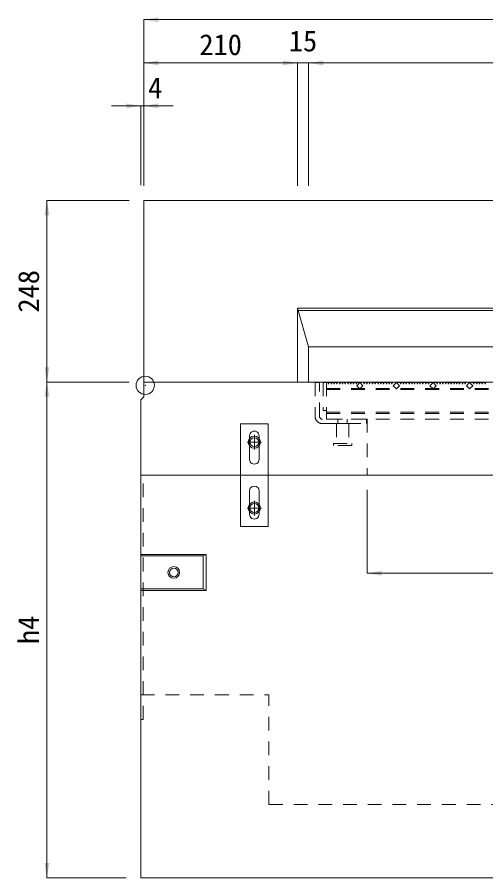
# Model space of a CAD drawing. Units: millimetres at full size. Extents: x 50430 to 101606, y 69050 to 91573.
# Drawn here: x 56508 to 57148, y 86321 to 87496 of the extents above; entities that cross this region are included whole.
import ezdxf
from ezdxf.enums import TextEntityAlignment as Align

# ---------------------------------------------------------------- set-up
doc = ezdxf.new("R2010")
doc.units = ezdxf.units.MM
doc.header["$LTSCALE"] = 50
doc.header["$PDMODE"] = 32
doc.header["$PDSIZE"] = 25
for name, pattern in [('USER1', [0.675, 0.375, -0.3]), ('USER2', [14.2875, 9.525, -1.5875, 1.5875, -1.5875]), ('USER4', [0.675, 0.375, -0.3])]:
    doc.linetypes.add(name, pattern=pattern)
for name, color, linetype, lineweight in [('インサート', 3, 'USER1', 9), ('グレーチング', 7, 'USER1', 5), ('ジョイントプレート', 3, 'Continuous', 9), ('寸法線', 7, 'Continuous', 13), ('本体', 2, 'Continuous', 9), ('補助線', 8, 'Continuous', 9)]:
    doc.layers.add(name, color=color, linetype=linetype, lineweight=lineweight)
doc.styles.add('ＭＳ ゴシック', font='')
doc.styles.get('ＭＳ ゴシック').set_extended_font_data('MS Gothic')

# ---------------------------------------------------------------- blocks, each defined once
blk = doc.blocks.new('filled_arrow')
at = {"color": 0, "linetype": 'Continuous', "lineweight": -2}
blk.add_solid([(7.5, 1.25), (0, 0), (7.5, -1.25)], dxfattribs=at)

msp = doc.modelspace()

# ---------------------------------------------------------------- linework, layer by layer
at = {"layer": 'インサート', "linetype": 'USER4'}
for p, q in [((56943.63, 86941.41), (56943.63, 86914.41)), ((56943.63, 86941.41), (56960.63, 86941.41)), ((56960.63, 86941.41), (56960.63, 86914.41)), ((56939.63, 86911.41), (56939.63, 86914.41)), ((56939.63, 86914.41), (56964.63, 86914.41)), ((56964.63, 86911.41), (56939.63, 86911.41)), ((56964.63, 86914.41), (56964.63, 86911.41))]:
    msp.add_line(p, q, dxfattribs=at)
at = {"layer": 'インサート', "linetype": 'Continuous'}
for centre, radius in [((56831.63, 86916.08), 8.25), ((56831.63, 86916.08), 6), ((56831.63, 86826.08), 8.25), ((56831.63, 86826.08), 6), ((56721.63, 86738.07), 8), ((56721.63, 86738.07), 6)]:
    msp.add_circle(centre, radius, dxfattribs=at)
at = {"layer": 'グレーチング'}
for p, q in [((56914.63, 86997.41), (56914.63, 86951.41)), ((56914.63, 86997.41), (56920.63, 86997.41)), ((56920.63, 86951.41), (56920.63, 86997.41)), ((56925.63, 86997.41), (56925.63, 86959.41)), ((56925.63, 86997.41), (57425.63, 86997.41)), ((56930.13, 86997.41), (56930.13, 86947.41)), ((56930.13, 86989.41), (57421.13, 86989.41)), ((56930.13, 86987.91), (57421.13, 86987.91)), ((56932.13, 86997.41), (56933.03, 86995.31)), ((56933.03, 86995.31), (56933.93, 86997.41)), ((56935.93, 86997.41), (56936.83, 86995.31)), ((56936.83, 86995.31), (56937.73, 86997.41)), ((56939.73, 86997.41), (56940.63, 86995.31)), ((56940.63, 86995.31), (56941.53, 86997.41)), ((56943.53, 86997.41), (56944.43, 86995.31)), ((56944.43, 86995.31), (56945.33, 86997.41)), ((56947.33, 86997.41), (56948.23, 86995.31)), ((56948.23, 86995.31), (56949.13, 86997.41)), ((56951.13, 86997.41), (56952.03, 86995.31)), ((56952.03, 86995.31), (56952.93, 86997.41)), ((56954.93, 86997.41), (56955.83, 86995.31)), ((56955.83, 86995.31), (56956.73, 86997.41)), ((56958.73, 86997.41), (56959.63, 86995.31)), ((56959.63, 86995.31), (56960.53, 86997.41)), ((56962.53, 86997.41), (56963.43, 86995.31)), ((56963.43, 86995.31), (56964.33, 86997.41)), ((56966.33, 86997.41), (56967.23, 86995.31)), ((56967.23, 86995.31), (56968.13, 86997.41)), ((56970.13, 86997.41), (56971.03, 86995.31)), ((56971.03, 86995.31), (56971.93, 86997.41)), ((56975.63, 86997.41), (56971.39, 86993.16)), ((56971.39, 86993.16), (56975.63, 86988.92)), ((56979.87, 86993.16), (56975.63, 86997.41)), ((56975.63, 86988.92), (56979.87, 86993.16)), ((56980.63, 86997.41), (56981.53, 86995.31)), ((56981.53, 86995.31), (56982.43, 86997.41)), ((56984.43, 86997.41), (56985.33, 86995.31)), ((56985.33, 86995.31), (56986.23, 86997.41)), ((56988.23, 86997.41), (56989.13, 86995.31)), ((56989.13, 86995.31), (56990.03, 86997.41)), ((56992.03, 86997.41), (56992.93, 86995.31)), ((56992.93, 86995.31), (56993.83, 86997.41)), ((56995.83, 86997.41), (56996.73, 86995.31)), ((56996.73, 86995.31), (56997.63, 86997.41)), ((56999.63, 86997.41), (57000.53, 86995.31)), ((57000.53, 86995.31), (57001.43, 86997.41)), ((57003.43, 86997.41), (57004.33, 86995.31)), ((57004.33, 86995.31), (57005.23, 86997.41)), ((57007.23, 86997.41), (57008.13, 86995.31)), ((57008.13, 86995.31), (57009.03, 86997.41)), ((57011.03, 86997.41), (57011.93, 86995.31)), ((57011.93, 86995.31), (57012.83, 86997.41)), ((57014.83, 86997.41), (57015.73, 86995.31)), ((57015.73, 86995.31), (57016.63, 86997.41)), ((57018.63, 86997.41), (57019.53, 86995.31)), ((57019.53, 86995.31), (57020.43, 86997.41)), ((57025.63, 86997.41), (57021.39, 86993.16)), ((57021.39, 86993.16), (57025.63, 86988.92)), ((57029.87, 86993.16), (57025.63, 86997.41)), ((57025.63, 86988.92), (57029.87, 86993.16)), ((57030.63, 86997.41), (57031.53, 86995.31)), ((57031.53, 86995.31), (57032.43, 86997.41)), ((57034.43, 86997.41), (57035.33, 86995.31)), ((57035.33, 86995.31), (57036.23, 86997.41)), ((57038.23, 86997.41), (57039.13, 86995.31)), ((57039.13, 86995.31), (57040.03, 86997.41)), ((57042.03, 86997.41), (57042.93, 86995.31)), ((57042.93, 86995.31), (57043.83, 86997.41)), ((57045.83, 86997.41), (57046.73, 86995.31)), ((57046.73, 86995.31), (57047.63, 86997.41)), ((57049.63, 86997.41), (57050.53, 86995.31)), ((57050.53, 86995.31), (57051.43, 86997.41)), ((57053.43, 86997.41), (57054.33, 86995.31)), ((57054.33, 86995.31), (57055.23, 86997.41)), ((57057.23, 86997.41), (57058.13, 86995.31)), ((57058.13, 86995.31), (57059.03, 86997.41)), ((57061.03, 86997.41), (57061.93, 86995.31)), ((57061.93, 86995.31), (57062.83, 86997.41)), ((57064.83, 86997.41), (57065.73, 86995.31)), ((57065.73, 86995.31), (57066.63, 86997.41)), ((57068.63, 86997.41), (57069.53, 86995.31)), ((57069.53, 86995.31), (57070.43, 86997.41)), ((57075.63, 86997.41), (57071.39, 86993.16)), ((57071.39, 86993.16), (57075.63, 86988.92)), ((57079.87, 86993.16), (57075.63, 86997.41)), ((57075.63, 86988.92), (57079.87, 86993.16)), ((57080.63, 86997.41), (57081.53, 86995.31)), ((57081.53, 86995.31), (57082.43, 86997.41)), ((57084.43, 86997.41), (57085.33, 86995.31)), ((57085.33, 86995.31), (57086.23, 86997.41)), ((57088.23, 86997.41), (57089.13, 86995.31)), ((57089.13, 86995.31), (57090.03, 86997.41)), ((57092.03, 86997.41), (57092.93, 86995.31)), ((57092.93, 86995.31), (57093.83, 86997.41)), ((57095.83, 86997.41), (57096.73, 86995.31)), ((57096.73, 86995.31), (57097.63, 86997.41)), ((57099.63, 86997.41), (57100.53, 86995.31)), ((57100.53, 86995.31), (57101.43, 86997.41)), ((57103.43, 86997.41), (57104.33, 86995.31)), ((57104.33, 86995.31), (57105.23, 86997.41)), ((57107.23, 86997.41), (57108.13, 86995.31)), ((57108.13, 86995.31), (57109.03, 86997.41)), ((57111.03, 86997.41), (57111.93, 86995.31)), ((57111.93, 86995.31), (57112.83, 86997.41)), ((57114.83, 86997.41), (57115.73, 86995.31)), ((57115.73, 86995.31), (57116.63, 86997.41)), ((57118.63, 86997.41), (57119.53, 86995.31)), ((57119.53, 86995.31), (57120.43, 86997.41)), ((57125.63, 86997.41), (57121.39, 86993.16)), ((57121.39, 86993.16), (57125.63, 86988.92)), ((57129.87, 86993.16), (57125.63, 86997.41)), ((57125.63, 86988.92), (57129.87, 86993.16)), ((57130.63, 86997.41), (57131.53, 86995.31)), ((57131.53, 86995.31), (57132.43, 86997.41)), ((57134.43, 86997.41), (57135.33, 86995.31)), ((57135.33, 86995.31), (57136.23, 86997.41)), ((57138.23, 86997.41), (57139.13, 86995.31)), ((57139.13, 86995.31), (57140.03, 86997.41)), ((57142.03, 86997.41), (57142.93, 86995.31)), ((57142.93, 86995.31), (57143.83, 86997.41)), ((57145.83, 86997.41), (57146.73, 86995.31)), ((57146.73, 86995.31), (57147.63, 86997.41)), ((56925.63, 86959.41), (56930.13, 86959.41)), ((56930.13, 86956.91), (57421.13, 86956.91)), ((56930.13, 86955.41), (57421.13, 86955.41)), ((56985.63, 86947.41), (56924.63, 86947.41)), ((56924.65, 86941.41), (56984.63, 86941.41)), ((56930.13, 86947.41), (57421.13, 86947.41)), ((56945.63, 86947.41), (56945.63, 86941.41)), ((56958.63, 86947.41), (56958.63, 86941.41)), ((56984.63, 86941.41), (56984.63, 86947.41))]:
    msp.add_line(p, q, dxfattribs=at)
for radius, end in [(10, 270.12553), (4, 270)]:
    msp.add_arc((56924.63, 86951.41), radius, 180, end, dxfattribs=at)
at = {"layer": 'ジョイントプレート'}
for p, q in [((56825.13, 86892.58), (56825.13, 86924.58)), ((56838.13, 86924.58), (56838.13, 86892.58)), ((56825.13, 86849.58), (56825.13, 86817.58)), ((56838.13, 86817.58), (56838.13, 86849.58))]:
    msp.add_line(p, q, dxfattribs=at)
msp.add_lwpolyline([(56850.63, 86801.08), (56850.63, 86941.08), (56812.63, 86941.08), (56812.63, 86801.08)], close=True, dxfattribs=at)
for centre, start, end in [((56831.63, 86924.58), 359.99346, 180.00654), ((56831.63, 86892.58), 179.99346, 0.00654), ((56831.63, 86849.58), 0, 180), ((56831.63, 86817.58), 179.99952, 0.00048)]:
    msp.add_arc(centre, 6.5, start, end, dxfattribs=at)
at = {"layer": '寸法線', "lineweight": 9}
for p, q in [((56680.63, 87493.08), (57670.63, 87493.08)), ((56680.63, 87266.08), (56680.63, 87493.08)), ((56890.63, 87433.96), (56680.63, 87433.96)), ((56680.63, 87266.08), (56680.63, 87433.96)), ((56945.63, 87433.96), (56850.63, 87433.96)), ((56890.63, 87266.08), (56890.63, 87433.96)), ((56890.63, 87266.08), (56890.63, 87433.96)), ((56905.63, 87433.96), (57445.63, 87433.96)), ((56905.63, 87266.08), (56905.63, 87433.96)), ((56905.63, 87266.08), (56905.63, 87433.96)), ((56636.63, 87375.32), (56720.63, 87375.32)), ((56676.63, 87266.99), (56676.63, 87375.32)), ((56680.63, 87266.08), (56680.63, 87375.32)), ((56548.32, 86998.05), (56548.32, 87246.08)), ((56660.63, 87246.08), (56548.32, 87246.08)), ((56548.32, 86321.08), (56548.32, 86998.05)), ((56660.63, 86998.05), (56548.32, 86998.05)), ((56660.63, 86998.05), (56548.32, 86998.05)), ((56985.63, 86851.08), (56985.63, 86736.96)), ((56985.63, 86736.96), (57365.63, 86736.96)), ((56656.63, 86321.08), (56548.32, 86321.08))]:
    msp.add_line(p, q, dxfattribs=at)
at = {"layer": '寸法線'}
msp.add_point((56682.63, 86993.69), dxfattribs=at)
at = {"layer": '本体', "lineweight": 20}
for p, q in [((56680.63, 87246.08), (57670.63, 87246.08)), ((56680.63, 86978.03), (56680.63, 87246.08)), ((56676.63, 86974.03), (56680.63, 86978.03)), ((56676.63, 86321.08), (56676.63, 86974.03)), ((56676.63, 86871.08), (57674.63, 86871.08)), ((56676.63, 86321.08), (57674.63, 86321.08))]:
    msp.add_line(p, q, dxfattribs=at)
at = {"layer": '本体'}
for p, q in [((56890.63, 87099.08), (57460.63, 87099.08)), ((56905.63, 87046.08), (56890.63, 87099.08)), ((56890.63, 87099.08), (56890.63, 86998.05)), ((56905.63, 87046.08), (57445.63, 87046.08)), ((56905.63, 87046.08), (56905.63, 86998.05)), ((56680.63, 86998.05), (57670.63, 86998.05))]:
    msp.add_line(p, q, dxfattribs=at)
at = {"layer": '本体', "color": 4, "lineweight": 5}
for p, q in [((56891.48, 87096.08), (57459.78, 87096.08)), ((56676.63, 86762.57), (56765.63, 86762.57)), ((56676.63, 86760.57), (56761.63, 86760.57)), ((56761.63, 86760.57), (56765.63, 86762.57)), ((56761.63, 86760.57), (56761.63, 86715.57)), ((56765.63, 86762.57), (56765.63, 86713.57)), ((56761.63, 86715.57), (56676.63, 86715.57)), ((56765.63, 86713.57), (56676.63, 86713.57)), ((56761.63, 86715.57), (56765.63, 86713.57))]:
    msp.add_line(p, q, dxfattribs=at)
at = {"layer": '本体', "linetype": 'USER1'}
for p, q in [((56985.63, 86947.96), (56985.63, 86871.08)), ((56676.63, 86571.08), (56851.63, 86571.08)), ((56851.63, 86421.08), (56851.63, 86571.08)), ((56851.63, 86421.08), (57499.63, 86421.08))]:
    msp.add_line(p, q, dxfattribs=at)
at = {"layer": '本体', "color": 4, "linetype": 'USER1', "lineweight": 5}
for p, q in [((56679.63, 86537.08), (56679.63, 86871.08)), ((56676.63, 86861.73), (56676.63, 86785.43)), ((56676.63, 86537.08), (56679.63, 86537.08))]:
    msp.add_line(p, q, dxfattribs=at)
at = {"layer": '補助線', "linetype": 'USER2'}
for p, q in [((56831.63, 86906.08), (56831.63, 86926.08)), ((56821.63, 86916.08), (56841.63, 86916.08)), ((56831.63, 86836.08), (56831.63, 86816.08)), ((56821.63, 86826.08), (56841.63, 86826.08))]:
    msp.add_line(p, q, dxfattribs=at)

# ---------------------------------------------------------------- block references
at = {"layer": '寸法線', "lineweight": 9, "xscale": 2.67, "yscale": 2.67}
for p in [(56680.63, 87493.08), (56680.63, 87433.96), (56905.63, 87433.96), (56905.63, 87433.96), (56680.63, 87375.32), (56985.63, 86736.96)]:
    msp.add_blockref('filled_arrow', p, dxfattribs=at)
for p, rotation in [((56890.63, 87433.96), 180), ((56890.63, 87433.96), 180), ((56676.63, 87375.32), 180), ((56548.32, 87246.08), 270), ((56548.32, 86998.05), 90), ((56548.32, 86998.05), 270), ((56548.32, 86321.08), 90)]:
    msp.add_blockref('filled_arrow', p, dxfattribs=dict(at, rotation=rotation))

# ---------------------------------------------------------------- texts
at = {"layer": '寸法線', "style": 'ＭＳ ゴシック'}
for s, p in [('210', (56785.63, 87458.96)), ('15', (56898.13, 87463.96)), ('4', (56696.24, 87400.03))]:
    msp.add_text(s, height=28.48, dxfattribs=at).set_placement(p, align=Align.MIDDLE_CENTER)
for s, p in [('248', (56523.32, 87122.07)), ('h4', (56523.32, 86659.57))]:
    msp.add_text(s, height=28.48, rotation=90, dxfattribs=at).set_placement(p, align=Align.MIDDLE_CENTER)

doc.saveas('drawing.dxf')
